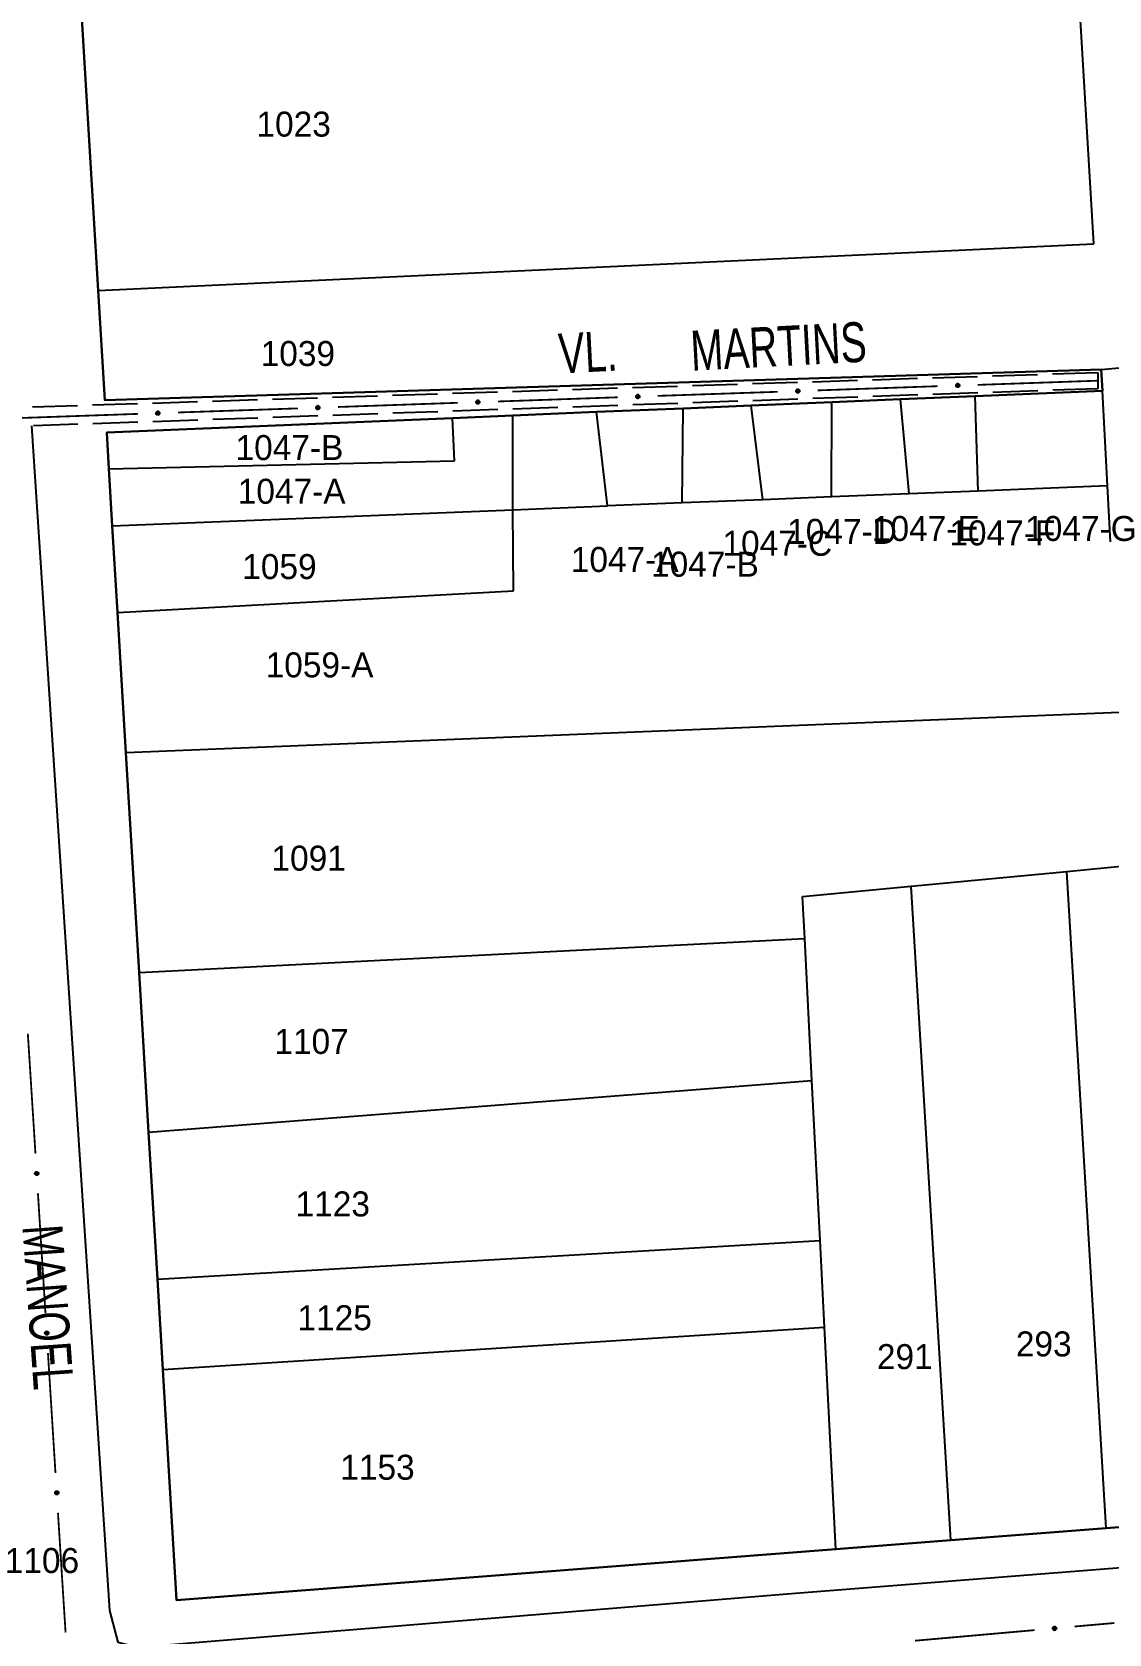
# Model space of a CAD drawing. Extents: x 201225 to 202591, y 4854937 to 4856079.
# Drawn here: x 201458.7 to 201566.4, y 4855775.9 to 4855936.1 of the extents above; entities that cross this region are included whole.
import ezdxf
from ezdxf.enums import TextEntityAlignment as Align

# ---------------------------------------------------------------- set-up
doc = ezdxf.new("R2010")
doc.units = 0
doc.header["$LTSCALE"] = 1.5
doc.header["$MEASUREMENT"] = 0
doc.linetypes.add('TRACO_11', pattern=[8, 3, -1, 3, -1])
for name, color, linetype in [('CD_MALHA_LOTES', 7, 'CONTINUOUS'), ('RU-QUADRA', 210, 'CONTINUOUS'), ('SV-EIXO-RUA-PAV', 20, 'CONTINUOUS'), ('SV-RUA-PAVIM', 7, 'CONTINUOUS'), ('SV-TXT-RUA-PAV', 7, 'CONTINUOUS'), ('Th_NmrPort', 7, 'CONTINUOUS')]:
    doc.layers.add(name, color=color, linetype=linetype)
doc.styles.add('ARIAL', font='ARIAL.SHX')

msp = doc.modelspace()

# ---------------------------------------------------------------- linework, layer by layer
at = {"layer": 'CD_MALHA_LOTES', "linetype": 'Continuous', "flags": 128}
for points in [[(201465.35, 4855910.28), (201463.25, 4855945.32)], [(201564.86, 4855914.95), (201563.22, 4855942.4)], [(201465.35, 4855910.28), (201564.86, 4855914.95)], [(201466, 4855899.31), (201465.35, 4855910.28)], [(201565.61, 4855902.38), (201466, 4855899.31)], [(201565.61, 4855902.38), (201572.43, 4855903.03)], [(201565.72, 4855900.26), (201565.61, 4855902.38)], [(201553, 4855899.72), (201565.72, 4855900.26)], [(201566.23, 4855890.75), (201565.72, 4855900.26)], [(201523.8, 4855898.5), (201530.62, 4855898.78)], [(201530.62, 4855898.78), (201538.66, 4855899.12)], [(201531.78, 4855889.37), (201530.62, 4855898.78)], [(201538.64, 4855889.64), (201538.66, 4855899.12)], [(201538.66, 4855899.12), (201545.55, 4855899.41)], [(201545.55, 4855899.41), (201553, 4855899.72)], [(201546.42, 4855889.95), (201545.55, 4855899.41)], [(201553.31, 4855890.23), (201553, 4855899.72)], [(201466.2, 4855896.08), (201500.77, 4855897.53)], [(201500.77, 4855897.53), (201506.8, 4855897.79)], [(201500.95, 4855893.26), (201500.77, 4855897.53)], [(201506.8, 4855897.79), (201515.15, 4855898.14)], [(201506.8, 4855888.37), (201506.8, 4855897.79)], [(201515.15, 4855898.14), (201523.8, 4855898.5)], [(201516.25, 4855888.75), (201515.15, 4855898.14)], [(201523.73, 4855889.05), (201523.8, 4855898.5)], [(201466.41, 4855892.47), (201466.2, 4855896.08)], [(201466.41, 4855892.47), (201500.95, 4855893.26)], [(201466.75, 4855886.76), (201466.41, 4855892.47)], [(201566.23, 4855890.75), (201553.31, 4855890.23)], [(201566.52, 4855885.16), (201566.23, 4855890.75)], [(201523.73, 4855889.05), (201516.25, 4855888.75)], [(201531.78, 4855889.37), (201523.73, 4855889.05)], [(201538.64, 4855889.64), (201531.78, 4855889.37)], [(201546.42, 4855889.95), (201538.64, 4855889.64)], [(201553.31, 4855890.23), (201546.42, 4855889.95)], [(201466.75, 4855886.76), (201506.8, 4855888.37)], [(201506.8, 4855888.37), (201516.25, 4855888.75)], [(201506.84, 4855880.27), (201506.8, 4855888.37)], [(201467.27, 4855878.1), (201466.75, 4855886.76)], [(201467.27, 4855878.1), (201506.84, 4855880.27)], [(201468.11, 4855864.04), (201467.27, 4855878.1)], [(201567.42, 4855868.08), (201468.11, 4855864.04)], [(201469.43, 4855842.09), (201468.11, 4855864.04)], [(201546.62, 4855850.72), (201562.17, 4855852.2)], [(201562.17, 4855852.2), (201568.26, 4855852.79)], [(201566.1, 4855786.51), (201562.17, 4855852.2)], [(201535.75, 4855849.67), (201546.62, 4855850.72)], [(201550.56, 4855785.31), (201546.62, 4855850.72)], [(201535.96, 4855845.48), (201535.75, 4855849.67)], [(201469.43, 4855842.09), (201535.96, 4855845.48)], [(201536.69, 4855831.28), (201535.96, 4855845.48)], [(201470.38, 4855826.11), (201469.43, 4855842.09)], [(201470.38, 4855826.11), (201536.69, 4855831.28)], [(201537.5, 4855815.27), (201536.69, 4855831.28)], [(201471.26, 4855811.41), (201470.38, 4855826.11)], [(201471.26, 4855811.41), (201537.5, 4855815.27)], [(201537.94, 4855806.6), (201537.5, 4855815.27)], [(201471.8, 4855802.37), (201471.26, 4855811.41)], [(201471.8, 4855802.37), (201537.94, 4855806.6)], [(201539.06, 4855784.42), (201537.94, 4855806.6)], [(201473.18, 4855779.33), (201471.8, 4855802.37)], [(201566.1, 4855786.51), (201550.56, 4855785.31)], [(201577.39, 4855787.39), (201566.1, 4855786.51)], [(201550.56, 4855785.31), (201539.06, 4855784.42)], [(201539.06, 4855784.42), (201473.18, 4855779.33)]]:
    msp.add_lwpolyline(points, dxfattribs=at)
at = {"layer": 'RU-QUADRA', "linetype": 'Continuous', "flags": 128}
msp.add_lwpolyline([(201463.25, 4855945.32), (201465.35, 4855910.28), (201466, 4855899.31), (201565.61, 4855902.38), (201565.72, 4855900.26), (201553, 4855899.72), (201545.55, 4855899.41), (201538.66, 4855899.12), (201530.62, 4855898.78), (201523.8, 4855898.5), (201515.15, 4855898.14), (201506.8, 4855897.79), (201500.77, 4855897.53), (201466.2, 4855896.08), (201466.41, 4855892.47), (201466.75, 4855886.76), (201467.27, 4855878.1), (201468.11, 4855864.04), (201469.43, 4855842.09), (201470.38, 4855826.11), (201471.26, 4855811.41), (201471.8, 4855802.37), (201473.18, 4855779.33), (201539.06, 4855784.42), (201550.56, 4855785.31), (201566.1, 4855786.51), (201577.39, 4855787.39)], dxfattribs=at)
at = {"layer": 'SV-EIXO-RUA-PAV', "const_width": 0.18}
for points in [[(201533.27, 4855900.16), (201521.28, 4855899.75)], [(201549.26, 4855900.72), (201537.27, 4855900.3)], [(201565.25, 4855901.27), (201553.26, 4855900.85)], [(201501.29, 4855899.06), (201489.3, 4855898.64)], [(201517.28, 4855899.61), (201505.29, 4855899.19)], [(201469.31, 4855897.95), (201457.31, 4855897.53)], [(201485.3, 4855898.5), (201473.31, 4855898.09)], [(201458.31, 4855835.96), (201459.07, 4855823.98)], [(201459.32, 4855819.99), (201460.07, 4855808.01)], [(201460.32, 4855804.02), (201461.07, 4855792.04)], [(201461.32, 4855788.05), (201462.08, 4855776.08)], [(201562.93, 4855776.68), (201566.92, 4855777.03)], [(201547, 4855775.26), (201558.95, 4855776.32)]]:
    msp.add_lwpolyline(points, dxfattribs=at)
at = {"layer": 'SV-EIXO-RUA-PAV'}
for points in [[(201535.42, 4855900.13), (201535.38, 4855900.09), (201535.35, 4855900.07), (201535.31, 4855900.05), (201535.28, 4855900.05), (201535.24, 4855900.05), (201535.21, 4855900.06), (201535.17, 4855900.08), (201535.13, 4855900.12), (201535.11, 4855900.15), (201535.1, 4855900.19), (201535.09, 4855900.22), (201535.1, 4855900.26), (201535.11, 4855900.29), (201535.13, 4855900.33), (201535.16, 4855900.37), (201535.19, 4855900.39), (201535.23, 4855900.4), (201535.27, 4855900.41), (201535.3, 4855900.4), (201535.34, 4855900.39), (201535.37, 4855900.37), (201535.41, 4855900.34), (201535.43, 4855900.31), (201535.44, 4855900.27), (201535.45, 4855900.24), (201535.45, 4855900.2), (201535.44, 4855900.16), (201535.42, 4855900.13)], [(201551.41, 4855900.68), (201551.37, 4855900.64), (201551.34, 4855900.62), (201551.3, 4855900.61), (201551.27, 4855900.61), (201551.23, 4855900.61), (201551.2, 4855900.62), (201551.16, 4855900.64), (201551.12, 4855900.67), (201551.1, 4855900.71), (201551.09, 4855900.74), (201551.08, 4855900.78), (201551.09, 4855900.81), (201551.1, 4855900.85), (201551.12, 4855900.88), (201551.15, 4855900.92), (201551.19, 4855900.94), (201551.22, 4855900.95), (201551.26, 4855900.96), (201551.29, 4855900.96), (201551.33, 4855900.95), (201551.36, 4855900.93), (201551.4, 4855900.89), (201551.42, 4855900.86), (201551.43, 4855900.82), (201551.44, 4855900.79), (201551.44, 4855900.75), (201551.43, 4855900.72), (201551.41, 4855900.68)], [(201487.44, 4855898.47), (201487.41, 4855898.43), (201487.38, 4855898.41), (201487.34, 4855898.39), (201487.31, 4855898.39), (201487.27, 4855898.39), (201487.24, 4855898.4), (201487.2, 4855898.42), (201487.16, 4855898.46), (201487.14, 4855898.49), (201487.13, 4855898.53), (201487.12, 4855898.56), (201487.12, 4855898.6), (201487.14, 4855898.63), (201487.15, 4855898.67), (201487.19, 4855898.71), (201487.22, 4855898.73), (201487.26, 4855898.74), (201487.29, 4855898.75), (201487.33, 4855898.74), (201487.36, 4855898.73), (201487.4, 4855898.71), (201487.44, 4855898.68), (201487.46, 4855898.64), (201487.47, 4855898.61), (201487.48, 4855898.58), (201487.47, 4855898.54), (201487.47, 4855898.5), (201487.44, 4855898.47)], [(201503.43, 4855899.02), (201503.4, 4855898.98), (201503.37, 4855898.96), (201503.33, 4855898.95), (201503.3, 4855898.95), (201503.26, 4855898.95), (201503.23, 4855898.96), (201503.19, 4855898.98), (201503.15, 4855899.01), (201503.13, 4855899.05), (201503.12, 4855899.08), (201503.11, 4855899.12), (201503.11, 4855899.15), (201503.13, 4855899.19), (201503.15, 4855899.22), (201503.18, 4855899.26), (201503.21, 4855899.28), (201503.25, 4855899.29), (201503.28, 4855899.3), (201503.32, 4855899.3), (201503.35, 4855899.29), (201503.39, 4855899.27), (201503.43, 4855899.23), (201503.45, 4855899.2), (201503.46, 4855899.16), (201503.47, 4855899.13), (201503.46, 4855899.09), (201503.46, 4855899.06), (201503.43, 4855899.02)], [(201519.42, 4855899.57), (201519.39, 4855899.54), (201519.36, 4855899.51), (201519.32, 4855899.5), (201519.29, 4855899.5), (201519.25, 4855899.5), (201519.22, 4855899.51), (201519.18, 4855899.53), (201519.14, 4855899.56), (201519.12, 4855899.6), (201519.11, 4855899.63), (201519.1, 4855899.67), (201519.1, 4855899.7), (201519.12, 4855899.74), (201519.14, 4855899.78), (201519.17, 4855899.81), (201519.2, 4855899.84), (201519.24, 4855899.85), (201519.28, 4855899.85), (201519.31, 4855899.85), (201519.35, 4855899.84), (201519.38, 4855899.82), (201519.42, 4855899.79), (201519.44, 4855899.75), (201519.45, 4855899.72), (201519.46, 4855899.68), (201519.45, 4855899.65), (201519.45, 4855899.61), (201519.42, 4855899.57)], [(201471.45, 4855897.91), (201471.42, 4855897.88), (201471.39, 4855897.85), (201471.35, 4855897.84), (201471.32, 4855897.84), (201471.28, 4855897.84), (201471.25, 4855897.85), (201471.21, 4855897.87), (201471.17, 4855897.9), (201471.15, 4855897.94), (201471.14, 4855897.97), (201471.13, 4855898.01), (201471.13, 4855898.04), (201471.14, 4855898.08), (201471.16, 4855898.12), (201471.2, 4855898.15), (201471.23, 4855898.18), (201471.27, 4855898.19), (201471.3, 4855898.19), (201471.34, 4855898.19), (201471.37, 4855898.18), (201471.41, 4855898.16), (201471.45, 4855898.13), (201471.47, 4855898.09), (201471.48, 4855898.06), (201471.48, 4855898.02), (201471.48, 4855897.99), (201471.48, 4855897.95), (201471.45, 4855897.91)], [(201459.29, 4855822.14), (201459.33, 4855822.1), (201459.35, 4855822.07), (201459.37, 4855822.03), (201459.37, 4855822), (201459.37, 4855821.96), (201459.36, 4855821.93), (201459.34, 4855821.89), (201459.31, 4855821.85), (201459.27, 4855821.83), (201459.24, 4855821.82), (201459.2, 4855821.81), (201459.17, 4855821.81), (201459.13, 4855821.82), (201459.1, 4855821.84), (201459.06, 4855821.87), (201459.04, 4855821.91), (201459.02, 4855821.94), (201459.02, 4855821.98), (201459.02, 4855822.01), (201459.03, 4855822.05), (201459.05, 4855822.09), (201459.08, 4855822.12), (201459.11, 4855822.15), (201459.15, 4855822.16), (201459.18, 4855822.16), (201459.22, 4855822.16), (201459.25, 4855822.16), (201459.29, 4855822.14)], [(201460.3, 4855806.17), (201460.33, 4855806.14), (201460.36, 4855806.1), (201460.37, 4855806.06), (201460.37, 4855806.03), (201460.37, 4855806), (201460.36, 4855805.96), (201460.35, 4855805.92), (201460.31, 4855805.89), (201460.28, 4855805.86), (201460.24, 4855805.85), (201460.21, 4855805.84), (201460.17, 4855805.84), (201460.14, 4855805.85), (201460.1, 4855805.87), (201460.06, 4855805.9), (201460.04, 4855805.94), (201460.03, 4855805.97), (201460.02, 4855806.01), (201460.02, 4855806.05), (201460.03, 4855806.08), (201460.05, 4855806.12), (201460.08, 4855806.15), (201460.12, 4855806.18), (201460.15, 4855806.19), (201460.19, 4855806.2), (201460.22, 4855806.19), (201460.26, 4855806.19), (201460.3, 4855806.17)], [(201461.3, 4855790.2), (201461.34, 4855790.17), (201461.36, 4855790.13), (201461.37, 4855790.1), (201461.38, 4855790.06), (201461.38, 4855790.03), (201461.37, 4855789.99), (201461.35, 4855789.95), (201461.32, 4855789.92), (201461.28, 4855789.89), (201461.25, 4855789.88), (201461.21, 4855789.87), (201461.18, 4855789.87), (201461.14, 4855789.88), (201461.1, 4855789.9), (201461.07, 4855789.94), (201461.04, 4855789.97), (201461.03, 4855790.01), (201461.02, 4855790.04), (201461.03, 4855790.08), (201461.03, 4855790.11), (201461.05, 4855790.15), (201461.09, 4855790.19), (201461.12, 4855790.21), (201461.15, 4855790.22), (201461.19, 4855790.23), (201461.22, 4855790.23), (201461.26, 4855790.22), (201461.3, 4855790.2)], [(201560.79, 4855776.6), (201560.82, 4855776.63), (201560.85, 4855776.66), (201560.89, 4855776.67), (201560.92, 4855776.68), (201560.96, 4855776.68), (201560.99, 4855776.67), (201561.03, 4855776.65), (201561.07, 4855776.62), (201561.09, 4855776.59), (201561.11, 4855776.55), (201561.12, 4855776.52), (201561.12, 4855776.48), (201561.11, 4855776.45), (201561.09, 4855776.41), (201561.06, 4855776.37), (201561.02, 4855776.35), (201560.99, 4855776.33), (201560.95, 4855776.33), (201560.92, 4855776.33), (201560.88, 4855776.34), (201560.84, 4855776.35), (201560.81, 4855776.39), (201560.78, 4855776.42), (201560.77, 4855776.45), (201560.76, 4855776.49), (201560.76, 4855776.52), (201560.77, 4855776.56), (201560.79, 4855776.6)]]:
    msp.add_lwpolyline(points, close=True, dxfattribs=at)
for points in [[(201535.44, 4855900.27), (201535.09, 4855900.22)], [(201535.43, 4855900.31), (201535.1, 4855900.26)], [(201535.43, 4855900.29), (201535.1, 4855900.24)], [(201535.44, 4855900.25), (201535.1, 4855900.21)], [(201535.45, 4855900.24), (201535.1, 4855900.19)], [(201535.41, 4855900.34), (201535.11, 4855900.29)], [(201535.42, 4855900.32), (201535.11, 4855900.28)], [(201535.44, 4855900.22), (201535.11, 4855900.17)], [(201535.39, 4855900.36), (201535.12, 4855900.31)], [(201535.37, 4855900.37), (201535.13, 4855900.33)], [(201535.35, 4855900.38), (201535.15, 4855900.35)], [(201535.34, 4855900.39), (201535.16, 4855900.37)], [(201535.31, 4855900.4), (201535.18, 4855900.38)], [(201535.3, 4855900.4), (201535.19, 4855900.39)], [(201551.43, 4855900.82), (201551.08, 4855900.78)], [(201551.42, 4855900.86), (201551.09, 4855900.81)], [(201551.42, 4855900.84), (201551.09, 4855900.79)], [(201551.43, 4855900.81), (201551.09, 4855900.76)], [(201551.44, 4855900.79), (201551.09, 4855900.74)], [(201551.4, 4855900.89), (201551.1, 4855900.85)], [(201551.41, 4855900.88), (201551.1, 4855900.83)], [(201551.43, 4855900.77), (201551.1, 4855900.72)], [(201551.44, 4855900.75), (201551.1, 4855900.71)], [(201551.38, 4855900.91), (201551.11, 4855900.87)], [(201551.36, 4855900.93), (201551.12, 4855900.88)], [(201551.43, 4855900.74), (201551.12, 4855900.69)], [(201551.43, 4855900.72), (201551.12, 4855900.67)], [(201551.34, 4855900.93), (201551.14, 4855900.9)], [(201551.33, 4855900.95), (201551.15, 4855900.92)], [(201551.42, 4855900.7), (201551.15, 4855900.65)], [(201551.41, 4855900.68), (201551.16, 4855900.64)], [(201551.3, 4855900.95), (201551.17, 4855900.93)], [(201551.29, 4855900.96), (201551.19, 4855900.94)], [(201551.39, 4855900.66), (201551.19, 4855900.63)], [(201551.37, 4855900.64), (201551.2, 4855900.62)], [(201551.35, 4855900.63), (201551.22, 4855900.61)], [(201551.34, 4855900.62), (201551.23, 4855900.61)], [(201487.46, 4855898.64), (201487.12, 4855898.6)], [(201487.47, 4855898.61), (201487.12, 4855898.56)], [(201487.45, 4855898.66), (201487.13, 4855898.62)], [(201487.46, 4855898.63), (201487.13, 4855898.58)], [(201487.44, 4855898.68), (201487.14, 4855898.63)], [(201487.4, 4855898.71), (201487.15, 4855898.67)], [(201487.42, 4855898.69), (201487.15, 4855898.65)], [(201487.38, 4855898.72), (201487.18, 4855898.69)], [(201487.36, 4855898.73), (201487.19, 4855898.71)], [(201487.34, 4855898.74), (201487.21, 4855898.72)], [(201487.33, 4855898.74), (201487.22, 4855898.73)], [(201503.45, 4855899.2), (201503.11, 4855899.15)], [(201503.46, 4855899.16), (201503.11, 4855899.12)], [(201503.44, 4855899.22), (201503.12, 4855899.17)], [(201503.45, 4855899.18), (201503.12, 4855899.13)], [(201503.46, 4855899.15), (201503.12, 4855899.1)], [(201503.47, 4855899.13), (201503.12, 4855899.08)], [(201503.43, 4855899.23), (201503.13, 4855899.19)], [(201503.46, 4855899.11), (201503.13, 4855899.06)], [(201503.46, 4855899.09), (201503.13, 4855899.05)], [(201503.41, 4855899.25), (201503.14, 4855899.21)], [(201503.39, 4855899.27), (201503.15, 4855899.22)], [(201503.46, 4855899.08), (201503.15, 4855899.03)], [(201503.46, 4855899.06), (201503.15, 4855899.01)], [(201503.37, 4855899.27), (201503.17, 4855899.24)], [(201503.44, 4855899.04), (201503.17, 4855898.99)], [(201503.35, 4855899.29), (201503.18, 4855899.26)], [(201503.43, 4855899.02), (201503.19, 4855898.98)], [(201503.33, 4855899.29), (201503.2, 4855899.27)], [(201503.32, 4855899.3), (201503.21, 4855899.28)], [(201503.42, 4855899), (201503.21, 4855898.97)], [(201503.4, 4855898.98), (201503.23, 4855898.96)], [(201503.38, 4855898.97), (201503.25, 4855898.95)], [(201503.37, 4855898.96), (201503.26, 4855898.95)], [(201519.44, 4855899.75), (201519.1, 4855899.7)], [(201519.45, 4855899.72), (201519.1, 4855899.67)], [(201519.44, 4855899.74), (201519.11, 4855899.69)], [(201519.45, 4855899.7), (201519.11, 4855899.66)], [(201519.46, 4855899.68), (201519.11, 4855899.63)], [(201519.42, 4855899.79), (201519.12, 4855899.74)], [(201519.43, 4855899.77), (201519.12, 4855899.72)], [(201519.45, 4855899.66), (201519.12, 4855899.62)], [(201519.45, 4855899.65), (201519.12, 4855899.6)], [(201519.4, 4855899.8), (201519.13, 4855899.76)], [(201519.38, 4855899.82), (201519.14, 4855899.78)], [(201519.45, 4855899.63), (201519.14, 4855899.58)], [(201519.45, 4855899.61), (201519.14, 4855899.56)], [(201519.36, 4855899.83), (201519.16, 4855899.8)], [(201519.43, 4855899.59), (201519.16, 4855899.55)], [(201519.35, 4855899.84), (201519.17, 4855899.81)], [(201519.42, 4855899.57), (201519.18, 4855899.53)], [(201519.32, 4855899.84), (201519.19, 4855899.83)], [(201519.31, 4855899.85), (201519.2, 4855899.84)], [(201519.41, 4855899.55), (201519.21, 4855899.52)], [(201519.39, 4855899.54), (201519.22, 4855899.51)], [(201519.37, 4855899.52), (201519.24, 4855899.51)], [(201519.36, 4855899.51), (201519.25, 4855899.5)], [(201535.45, 4855900.2), (201535.11, 4855900.15)], [(201535.44, 4855900.18), (201535.13, 4855900.13)], [(201535.44, 4855900.16), (201535.13, 4855900.12)], [(201535.43, 4855900.15), (201535.16, 4855900.1)], [(201535.42, 4855900.13), (201535.17, 4855900.08)], [(201535.4, 4855900.11), (201535.2, 4855900.07)], [(201535.38, 4855900.09), (201535.21, 4855900.06)], [(201535.36, 4855900.08), (201535.23, 4855900.06)], [(201535.35, 4855900.07), (201535.24, 4855900.05)], [(201471.47, 4855898.09), (201471.13, 4855898.04)], [(201471.48, 4855898.06), (201471.13, 4855898.01)], [(201471.45, 4855898.13), (201471.14, 4855898.08)], [(201471.46, 4855898.11), (201471.14, 4855898.06)], [(201471.47, 4855898.07), (201471.14, 4855898.03)], [(201471.48, 4855898.04), (201471.14, 4855898)], [(201471.48, 4855898.02), (201471.14, 4855897.97)], [(201471.48, 4855898), (201471.15, 4855897.96)], [(201471.48, 4855897.99), (201471.15, 4855897.94)], [(201471.41, 4855898.16), (201471.16, 4855898.12)], [(201471.43, 4855898.14), (201471.16, 4855898.1)], [(201471.47, 4855897.97), (201471.17, 4855897.92)], [(201471.48, 4855897.95), (201471.17, 4855897.9)], [(201471.39, 4855898.17), (201471.19, 4855898.14)], [(201471.46, 4855897.93), (201471.19, 4855897.89)], [(201471.37, 4855898.18), (201471.2, 4855898.15)], [(201471.45, 4855897.91), (201471.21, 4855897.87)], [(201471.35, 4855898.18), (201471.22, 4855898.17)], [(201471.34, 4855898.19), (201471.23, 4855898.18)], [(201471.43, 4855897.89), (201471.23, 4855897.86)], [(201471.42, 4855897.88), (201471.25, 4855897.85)], [(201471.4, 4855897.86), (201471.27, 4855897.85)], [(201471.39, 4855897.85), (201471.28, 4855897.84)], [(201487.47, 4855898.59), (201487.13, 4855898.55)], [(201487.48, 4855898.58), (201487.13, 4855898.53)], [(201487.47, 4855898.56), (201487.14, 4855898.51)], [(201487.47, 4855898.54), (201487.14, 4855898.49)], [(201487.47, 4855898.52), (201487.16, 4855898.47)], [(201487.47, 4855898.5), (201487.16, 4855898.46)], [(201487.45, 4855898.49), (201487.18, 4855898.44)], [(201487.44, 4855898.47), (201487.2, 4855898.42)], [(201487.43, 4855898.45), (201487.22, 4855898.41)], [(201487.41, 4855898.43), (201487.24, 4855898.4)], [(201487.39, 4855898.42), (201487.26, 4855898.4)], [(201487.38, 4855898.41), (201487.27, 4855898.39)], [(201459.02, 4855822.03), (201459.05, 4855821.9)], [(201459.02, 4855822.01), (201459.04, 4855821.91)], [(201459.03, 4855822.05), (201459.06, 4855821.87)], [(201459.04, 4855822.06), (201459.08, 4855821.86)], [(201459.05, 4855822.09), (201459.1, 4855821.84)], [(201459.07, 4855822.1), (201459.11, 4855821.83)], [(201459.08, 4855822.12), (201459.13, 4855821.82)], [(201459.1, 4855822.13), (201459.15, 4855821.82)], [(201459.11, 4855822.15), (201459.17, 4855821.81)], [(201459.13, 4855822.15), (201459.19, 4855821.81)], [(201459.15, 4855822.16), (201459.2, 4855821.81)], [(201459.17, 4855822.16), (201459.22, 4855821.81)], [(201459.18, 4855822.16), (201459.24, 4855821.82)], [(201459.2, 4855822.16), (201459.26, 4855821.83)], [(201459.22, 4855822.16), (201459.27, 4855821.83)], [(201459.24, 4855822.16), (201459.29, 4855821.85)], [(201459.25, 4855822.16), (201459.31, 4855821.85)], [(201459.27, 4855822.14), (201459.33, 4855821.88)], [(201459.29, 4855822.14), (201459.34, 4855821.89)], [(201459.31, 4855822.12), (201459.35, 4855821.92)], [(201459.33, 4855822.1), (201459.36, 4855821.93)], [(201459.34, 4855822.08), (201459.36, 4855821.96)], [(201459.35, 4855822.07), (201459.37, 4855821.96)], [(201460.02, 4855806.05), (201460.04, 4855805.94)], [(201460.03, 4855806.08), (201460.06, 4855805.9)], [(201460.03, 4855806.06), (201460.05, 4855805.93)], [(201460.04, 4855806.09), (201460.08, 4855805.9)], [(201460.05, 4855806.12), (201460.1, 4855805.87)], [(201460.07, 4855806.13), (201460.12, 4855805.87)], [(201460.08, 4855806.15), (201460.14, 4855805.85)], [(201460.1, 4855806.16), (201460.15, 4855805.85)], [(201460.12, 4855806.18), (201460.17, 4855805.84)], [(201460.13, 4855806.18), (201460.19, 4855805.85)], [(201460.15, 4855806.19), (201460.21, 4855805.84)], [(201460.17, 4855806.19), (201460.22, 4855805.85)], [(201460.19, 4855806.2), (201460.24, 4855805.85)], [(201460.21, 4855806.19), (201460.26, 4855805.86)], [(201460.22, 4855806.19), (201460.28, 4855805.86)], [(201460.24, 4855806.19), (201460.3, 4855805.88)], [(201460.26, 4855806.19), (201460.31, 4855805.89)], [(201460.27, 4855806.18), (201460.33, 4855805.91)], [(201460.3, 4855806.17), (201460.35, 4855805.92)], [(201460.31, 4855806.15), (201460.35, 4855805.95)], [(201460.33, 4855806.14), (201460.36, 4855805.96)], [(201460.35, 4855806.12), (201460.37, 4855805.99)], [(201460.36, 4855806.1), (201460.37, 4855806)], [(201461.03, 4855790.11), (201461.07, 4855789.94)], [(201461.03, 4855790.09), (201461.05, 4855789.96)], [(201461.03, 4855790.08), (201461.04, 4855789.97)], [(201461.05, 4855790.15), (201461.1, 4855789.9)], [(201461.05, 4855790.13), (201461.08, 4855789.93)], [(201461.07, 4855790.16), (201461.12, 4855789.9)], [(201461.09, 4855790.19), (201461.14, 4855789.88)], [(201461.1, 4855790.2), (201461.16, 4855789.88)], [(201461.12, 4855790.21), (201461.18, 4855789.87)], [(201461.14, 4855790.21), (201461.19, 4855789.88)], [(201461.15, 4855790.22), (201461.21, 4855789.87)], [(201461.17, 4855790.22), (201461.23, 4855789.88)], [(201461.19, 4855790.23), (201461.25, 4855789.88)], [(201461.21, 4855790.22), (201461.26, 4855789.89)], [(201461.22, 4855790.23), (201461.28, 4855789.89)], [(201461.24, 4855790.22), (201461.3, 4855789.91)], [(201461.26, 4855790.22), (201461.32, 4855789.92)], [(201461.28, 4855790.21), (201461.33, 4855789.94)], [(201461.3, 4855790.2), (201461.35, 4855789.95)], [(201461.32, 4855790.18), (201461.36, 4855789.98)], [(201461.34, 4855790.17), (201461.37, 4855789.99)], [(201461.35, 4855790.15), (201461.37, 4855790.02)], [(201461.36, 4855790.13), (201461.38, 4855790.03)], [(201560.76, 4855776.52), (201561.09, 4855776.59)], [(201560.76, 4855776.49), (201561.11, 4855776.55)], [(201560.77, 4855776.56), (201561.07, 4855776.62)], [(201560.77, 4855776.54), (201561.08, 4855776.61)], [(201560.77, 4855776.51), (201561.1, 4855776.57)], [(201560.77, 4855776.47), (201561.11, 4855776.53)], [(201560.77, 4855776.45), (201561.12, 4855776.52)], [(201560.78, 4855776.58), (201561.05, 4855776.64)], [(201560.78, 4855776.43), (201561.11, 4855776.5)], [(201560.78, 4855776.42), (201561.12, 4855776.48)], [(201560.79, 4855776.6), (201561.03, 4855776.65)], [(201560.8, 4855776.4), (201561.11, 4855776.46)], [(201560.81, 4855776.62), (201561, 4855776.66)], [(201560.81, 4855776.39), (201561.11, 4855776.45)], [(201560.82, 4855776.63), (201560.99, 4855776.67)], [(201560.83, 4855776.37), (201561.09, 4855776.43)], [(201560.84, 4855776.65), (201560.97, 4855776.67)], [(201560.84, 4855776.35), (201561.09, 4855776.41)], [(201560.85, 4855776.66), (201560.96, 4855776.68)], [(201560.87, 4855776.35), (201561.06, 4855776.39)], [(201560.88, 4855776.34), (201561.06, 4855776.37)], [(201560.9, 4855776.33), (201561.03, 4855776.36)], [(201560.92, 4855776.33), (201561.02, 4855776.35)]]:
    msp.add_lwpolyline(points, dxfattribs=at)
at = {"layer": 'SV-RUA-PAVIM', "linetype": 'TRACO_11'}
msp.add_polyline3d([(201458.79, 4855898.65, 12.84), (201565.25, 4855902.09, 12.84), (201565.25, 4855900.47, 12.84), (201458.86, 4855896.75, 12.84)], dxfattribs=at)
at = {"layer": 'SV-RUA-PAVIM', "linetype": 'Continuous'}
msp.add_polyline3d([(201458.66, 4855896.74, 12.84), (201466.48, 4855778.28, 13.3), (201467.31, 4855775.11, 13.29), (201469.34, 4855774.61, 13.28), (201534.22, 4855779.96, 14.01), (201620, 4855786.71, 14.31), (201622.81, 4855787.45, 14.35), (201624.89, 4855789.41, 14.38), (201636.8, 4855801.93, 14.45), (201674.5, 4855841.66, 14.63), (201677.34, 4855846.39, 14.66), (201677.83, 4855850.22, 14.66), (201674.86, 4855897.42, 14.66)], dxfattribs=at)

# ---------------------------------------------------------------- texts
at = {"layer": 'SV-TXT-RUA-PAV', "style": 'ARIAL', "width": 0.7}
for s, rotation, p in [('MARTINS', 3, (201524.66, 4855902.26)), ('VL.', 3, (201511.46, 4855901.98)), ('MANOEL', 274, (201457.76, 4855816.72))]:
    msp.add_text(s, height=4, rotation=rotation, dxfattribs=at).set_placement(p)
at = {"layer": 'Th_NmrPort', "color": 1}
for s, p in [('1023', (201481.16, 4855926.93)), ('1039', (201481.58, 4855903.99)), ('1047-B', (201479.07, 4855894.58)), ('1047-A', (201479.29, 4855890.21)), ('1047-D', (201534.21, 4855886.2)), ('1047-E', (201542.68, 4855886.49)), ('1047-G', (201558, 4855886.49)), ('1047-C', (201527.74, 4855885.01)), ('1047-F', (201550.42, 4855886.05)), ('1047-A', (201512.58, 4855883.39)), ('1047-B', (201520.6, 4855882.92)), ('1059', (201479.74, 4855882.68)), ('1059-A', (201482.08, 4855872.85)), ('1091', (201482.66, 4855853.52)), ('1107', (201482.95, 4855835.19)), ('1123', (201485.07, 4855818.94)), ('1125', (201485.26, 4855807.56)), ('293', (201557.07, 4855804.94)), ('291', (201543.18, 4855803.67)), ('1153', (201489.54, 4855792.61)), ('1106', (201456, 4855783.28))]:
    msp.add_text(s, height=2.5, dxfattribs=at).set_placement(p, align=Align.MIDDLE_LEFT)

doc.saveas('drawing.dxf')
